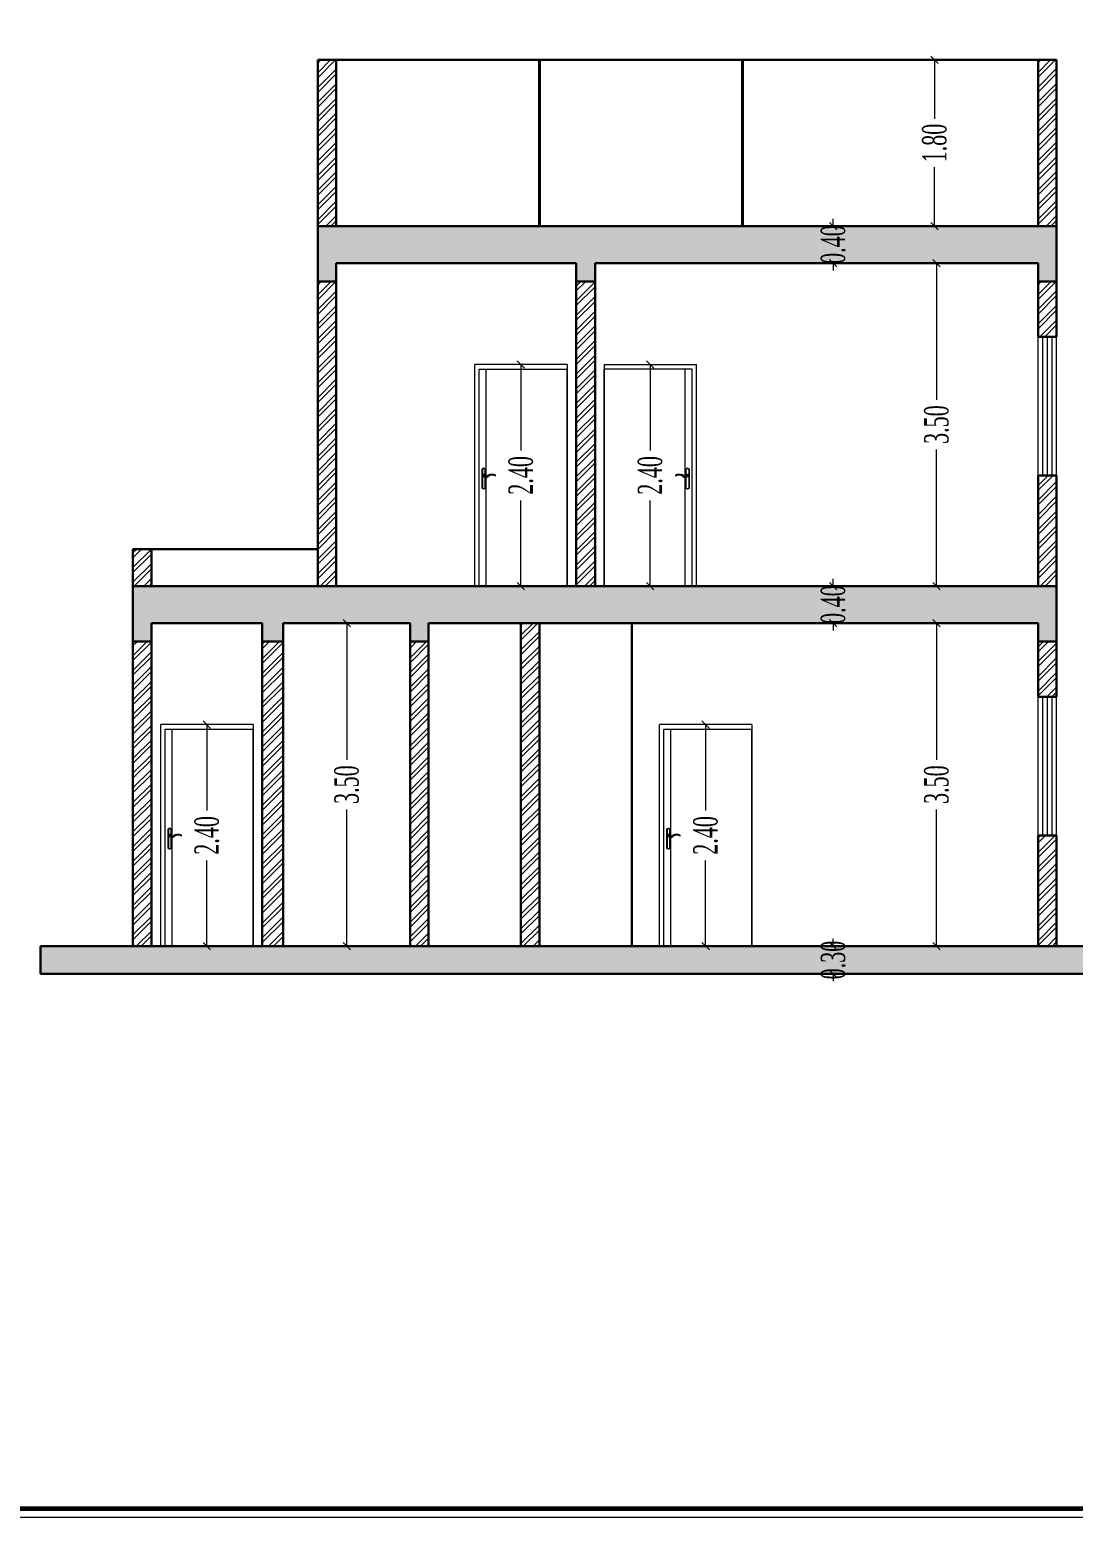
# Model space of a CAD drawing. Header units: inches. Extents: x -351 to 2582, y -266 to 144.
# Drawn here: x 258.08 to 269.38, y -74.34 to -58.23 of the extents above; entities that cross this region are included whole.
import ezdxf

# ---------------------------------------------------------------- set-up
doc = ezdxf.new("R2010")
doc.units = ezdxf.units.IN
doc.header["$MEASUREMENT"] = 0
for name, color, linetype, lineweight in [('A-DOOR-FRAM', 31, 'Continuous', 9), ('Dim Inside', 35, 'Continuous', 0), ('dimin', 170, 'Continuous', 0), ('Frame', 43, 'Continuous', 9), ('HACH', 8, 'Continuous', 5), ('Roof Wall', 30, 'Continuous', 40), ('WALLS', 7, 'Continuous', 30), ('WINDOW', 4, 'Continuous', 5)]:
    doc.layers.add(name, color=color, linetype=linetype, lineweight=lineweight)
doc.layers.add('LOGO', color=7, linetype='Continuous')
doc.styles.add('kamal 1', font='romantic.ttf', dxfattribs={"width": 0.6})
doc.dimstyles.new('kamal 1', dxfattribs={"dimscale": 0.8, "dimtxt": 0.33, "dimasz": 0.1, "dimexe": 0, "dimexo": 0, "dimgap": 0.09, "dimtad": 0, "dimzin": 0, "dimdsep": 46, "dimtxsty": 'kamal 1', "dimblk": 'OBLIQUE', "dimcen": 0.09, "dimclrd": 252, "dimclre": 8, "dimclrt": 7, "dimadec": 0, "dimazin": 0, "dimtfac": 1, "dimtix": 1, "dimtofl": 0, "dimtmove": 1, "dimatfit": 3, "dimldrblk": 'OBLIQUE', "dimfxl": 0.18, "dimtolj": 1, "dimtzin": 0, "dimlwd": -1, "dimarcsym": 0})

# ---------------------------------------------------------------- blocks, each defined once
blk = doc.blocks.new('A$C7E5B4212')
at = {"layer": 'LOGO', "const_width": 0.05}
blk.add_lwpolyline([(0.832, 0.832), (41.132, 0.832), (41.132, 29.382), (0.832, 29.382)], close=True, dxfattribs=at)
blk = doc.blocks.new('ttwttt')
at = {"layer": 'LOGO', "color": 240, "lineweight": -2}
blk.add_line((-0.13, -0.128), (52.884, -0.128), dxfattribs=at)
at = {"layer": 'LOGO', "xscale": 1.309217692210943, "yscale": 1.309217692210943, "zscale": 1.309217692210943}
blk.add_blockref('A$C7E5B4212', (-1.089, -1.089), dxfattribs=at)
blk = doc.blocks.new('_Oblique')
at = {"layer": 'dimin', "color": 0, "lineweight": -2}
blk.add_line((-0.5, -0.5), (0.5, 0.5), dxfattribs=at)
blk = doc.blocks.new('*D221')
at = {"layer": 'Defpoints', "color": 0, "transparency": 16777216}
for p in [(266.782, -68.157), (266.782, -68.157), (266.782, -68.457)]:
    blk.add_point(p, dxfattribs=at)
at = {"layer": 'Dim Inside', "color": 252, "transparency": 16777216}
for p, q in [((266.782, -68.157), (266.782, -68.077)), ((266.782, -68.457), (266.782, -68.537))]:
    blk.add_line(p, q, dxfattribs=at)
at = {"layer": 'Dim Inside', "color": 252, "transparency": 16777216, "xscale": 0.08000000000000002, "yscale": 0.08000000000000002, "zscale": 0.08000000000000002}
for p, rotation in [((266.782, -68.157), 270), ((266.782, -68.457), 90)]:
    blk.add_blockref('_Oblique', p, dxfattribs=dict(at, rotation=rotation))
at = {"layer": 'Dim Inside', "color": 7, "transparency": 16777216, "insert": (266.782, -68.307), "char_height": 0.264, "attachment_point": 5, "rotation": 90, "style": 'kamal 1'}
blk.add_mtext('\\A1;0.30', dxfattribs=at)
blk = doc.blocks.new('*D222')
at = {"layer": 'Defpoints', "color": 0, "transparency": 16777216}
for p in [(266.782, -64.257), (266.782, -64.257), (266.782, -64.657)]:
    blk.add_point(p, dxfattribs=at)
at = {"layer": 'Dim Inside', "color": 252, "transparency": 16777216}
for p, q in [((266.782, -64.257), (266.782, -64.177)), ((266.782, -64.657), (266.782, -64.737))]:
    blk.add_line(p, q, dxfattribs=at)
at = {"layer": 'Dim Inside', "color": 252, "transparency": 16777216, "xscale": 0.08000000000000002, "yscale": 0.08000000000000002, "zscale": 0.08000000000000002}
for p, rotation in [((266.782, -64.257), 270), ((266.782, -64.657), 90)]:
    blk.add_blockref('_Oblique', p, dxfattribs=dict(at, rotation=rotation))
at = {"layer": 'Dim Inside', "color": 7, "transparency": 16777216, "insert": (266.782, -64.457), "char_height": 0.264, "attachment_point": 5, "rotation": 90, "style": 'kamal 1'}
blk.add_mtext('\\A1;0.40', dxfattribs=at)
blk = doc.blocks.new('*D223')
at = {"layer": 'Defpoints', "color": 0, "transparency": 16777216}
for p in [(266.782, -60.357), (266.782, -60.357), (266.782, -60.757)]:
    blk.add_point(p, dxfattribs=at)
at = {"layer": 'Dim Inside', "color": 252, "transparency": 16777216}
for p, q in [((266.782, -60.357), (266.782, -60.277)), ((266.782, -60.757), (266.782, -60.837))]:
    blk.add_line(p, q, dxfattribs=at)
at = {"layer": 'Dim Inside', "color": 252, "transparency": 16777216, "xscale": 0.08000000000000002, "yscale": 0.08000000000000002, "zscale": 0.08000000000000002}
for p, rotation in [((266.782, -60.357), 270), ((266.782, -60.757), 90)]:
    blk.add_blockref('_Oblique', p, dxfattribs=dict(at, rotation=rotation))
at = {"layer": 'Dim Inside', "color": 7, "transparency": 16777216, "insert": (266.782, -60.557), "char_height": 0.264, "attachment_point": 5, "rotation": 90, "style": 'kamal 1'}
blk.add_mtext('\\A1;0.40', dxfattribs=at)
blk = doc.blocks.new('*D224')
at = {"layer": 'Defpoints', "color": 0, "transparency": 16777216}
for p in [(267.901, -64.657), (267.901, -64.657), (267.901, -68.157)]:
    blk.add_point(p, dxfattribs=at)
at = {"layer": 'Dim Inside', "color": 252, "transparency": 16777216}
for p, q in [((267.901, -64.657), (267.901, -66.138)), ((267.901, -68.157), (267.901, -66.676))]:
    blk.add_line(p, q, dxfattribs=at)
at = {"layer": 'Dim Inside', "color": 252, "transparency": 16777216, "xscale": 0.08000000000000002, "yscale": 0.08000000000000002, "zscale": 0.08000000000000002}
for p, rotation in [((267.901, -64.657), 90), ((267.901, -68.157), 270)]:
    blk.add_blockref('_Oblique', p, dxfattribs=dict(at, rotation=rotation))
at = {"layer": 'Dim Inside', "color": 7, "transparency": 16777216, "insert": (267.901, -66.407), "char_height": 0.264, "attachment_point": 5, "rotation": 90, "style": 'kamal 1'}
blk.add_mtext('\\A1;3.50', dxfattribs=at)
blk = doc.blocks.new('*D225')
at = {"layer": 'Defpoints', "color": 0, "transparency": 16777216}
for p in [(267.901, -60.757), (267.901, -60.757), (267.901, -64.257)]:
    blk.add_point(p, dxfattribs=at)
at = {"layer": 'Dim Inside', "color": 252, "transparency": 16777216}
for p, q in [((267.901, -60.757), (267.901, -62.238)), ((267.901, -64.257), (267.901, -62.776))]:
    blk.add_line(p, q, dxfattribs=at)
at = {"layer": 'Dim Inside', "color": 252, "transparency": 16777216, "xscale": 0.08000000000000002, "yscale": 0.08000000000000002, "zscale": 0.08000000000000002}
for p, rotation in [((267.901, -60.757), 90), ((267.901, -64.257), 270)]:
    blk.add_blockref('_Oblique', p, dxfattribs=dict(at, rotation=rotation))
at = {"layer": 'Dim Inside', "color": 7, "transparency": 16777216, "insert": (267.901, -62.507), "char_height": 0.264, "attachment_point": 5, "rotation": 90, "style": 'kamal 1'}
blk.add_mtext('\\A1;3.50', dxfattribs=at)
blk = doc.blocks.new('*D195')
at = {"layer": 'Defpoints', "color": 0, "transparency": 16777216}
for p in [(267.879, -58.557), (267.902, -58.557), (267.906, -60.357)]:
    blk.add_point(p, dxfattribs=at)
at = {"layer": 'Dim Inside', "color": 8, "lineweight": -2, "transparency": 16777216}
for p, q in [((267.902, -58.557), (267.879, -58.557)), ((267.906, -60.357), (267.879, -60.357))]:
    blk.add_line(p, q, dxfattribs=at)
at = {"layer": 'Dim Inside', "color": 252, "transparency": 16777216}
for p, q in [((267.879, -58.557), (267.879, -59.196)), ((267.879, -60.357), (267.879, -59.718))]:
    blk.add_line(p, q, dxfattribs=at)
at = {"layer": 'Dim Inside', "color": 252, "transparency": 16777216, "xscale": 0.08000000000000002, "yscale": 0.08000000000000002, "zscale": 0.08000000000000002}
for p, rotation in [((267.879, -58.557), 90), ((267.879, -60.357), 270)]:
    blk.add_blockref('_Oblique', p, dxfattribs=dict(at, rotation=rotation))
at = {"layer": 'Dim Inside', "color": 7, "transparency": 16777216, "insert": (267.879, -59.457), "char_height": 0.264, "attachment_point": 5, "rotation": 90, "style": 'kamal 1'}
blk.add_mtext('\\A1;1.80', dxfattribs=at)
blk = doc.blocks.new('*D226')
at = {"layer": 'Defpoints', "color": 0, "transparency": 16777216}
for p in [(264.801, -61.857), (264.801, -61.857), (264.801, -64.257)]:
    blk.add_point(p, dxfattribs=at)
at = {"layer": 'Dim Inside', "color": 252, "transparency": 16777216}
for p, q in [((264.801, -61.857), (264.801, -62.786)), ((264.801, -64.257), (264.801, -63.328))]:
    blk.add_line(p, q, dxfattribs=at)
at = {"layer": 'Dim Inside', "color": 252, "transparency": 16777216, "xscale": 0.08000000000000002, "yscale": 0.08000000000000002, "zscale": 0.08000000000000002}
for p, rotation in [((264.801, -61.857), 90), ((264.801, -64.257), 270)]:
    blk.add_blockref('_Oblique', p, dxfattribs=dict(at, rotation=rotation))
at = {"layer": 'Dim Inside', "color": 7, "transparency": 16777216, "insert": (264.801, -63.057), "char_height": 0.264, "attachment_point": 5, "rotation": 90, "style": 'kamal 1'}
blk.add_mtext('\\A1;2.40', dxfattribs=at)
blk = doc.blocks.new('*D227')
at = {"layer": 'Defpoints', "color": 0, "transparency": 16777216}
for p in [(263.401, -61.857), (263.401, -61.857), (263.401, -64.257)]:
    blk.add_point(p, dxfattribs=at)
at = {"layer": 'Dim Inside', "color": 252, "transparency": 16777216}
for p, q in [((263.401, -61.857), (263.401, -62.786)), ((263.401, -64.257), (263.401, -63.328))]:
    blk.add_line(p, q, dxfattribs=at)
at = {"layer": 'Dim Inside', "color": 252, "transparency": 16777216, "xscale": 0.08000000000000002, "yscale": 0.08000000000000002, "zscale": 0.08000000000000002}
for p, rotation in [((263.401, -61.857), 90), ((263.401, -64.257), 270)]:
    blk.add_blockref('_Oblique', p, dxfattribs=dict(at, rotation=rotation))
at = {"layer": 'Dim Inside', "color": 7, "transparency": 16777216, "insert": (263.401, -63.057), "char_height": 0.264, "attachment_point": 5, "rotation": 90, "style": 'kamal 1'}
blk.add_mtext('\\A1;2.40', dxfattribs=at)
blk = doc.blocks.new('*D228')
at = {"layer": 'Defpoints', "color": 0, "transparency": 16777216}
for p in [(265.401, -65.757), (265.401, -65.757), (265.401, -68.157)]:
    blk.add_point(p, dxfattribs=at)
at = {"layer": 'Dim Inside', "color": 252, "transparency": 16777216}
for p, q in [((265.401, -65.757), (265.401, -66.686)), ((265.401, -68.157), (265.401, -67.228))]:
    blk.add_line(p, q, dxfattribs=at)
at = {"layer": 'Dim Inside', "color": 252, "transparency": 16777216, "xscale": 0.08000000000000002, "yscale": 0.08000000000000002, "zscale": 0.08000000000000002}
for p, rotation in [((265.401, -65.757), 90), ((265.401, -68.157), 270)]:
    blk.add_blockref('_Oblique', p, dxfattribs=dict(at, rotation=rotation))
at = {"layer": 'Dim Inside', "color": 7, "transparency": 16777216, "insert": (265.401, -66.957), "char_height": 0.264, "attachment_point": 5, "rotation": 90, "style": 'kamal 1'}
blk.add_mtext('\\A1;2.40', dxfattribs=at)
blk = doc.blocks.new('*D229')
at = {"layer": 'Defpoints', "color": 0, "transparency": 16777216}
for p in [(260.001, -65.757), (260.001, -65.757), (260.001, -68.157)]:
    blk.add_point(p, dxfattribs=at)
at = {"layer": 'Dim Inside', "color": 252, "transparency": 16777216}
for p, q in [((260.001, -65.757), (260.001, -66.686)), ((260.001, -68.157), (260.001, -67.228))]:
    blk.add_line(p, q, dxfattribs=at)
at = {"layer": 'Dim Inside', "color": 252, "transparency": 16777216, "xscale": 0.08000000000000002, "yscale": 0.08000000000000002, "zscale": 0.08000000000000002}
for p, rotation in [((260.001, -65.757), 90), ((260.001, -68.157), 270)]:
    blk.add_blockref('_Oblique', p, dxfattribs=dict(at, rotation=rotation))
at = {"layer": 'Dim Inside', "color": 7, "transparency": 16777216, "insert": (260.001, -66.957), "char_height": 0.264, "attachment_point": 5, "rotation": 90, "style": 'kamal 1'}
blk.add_mtext('\\A1;2.40', dxfattribs=at)
blk = doc.blocks.new('*D230')
at = {"layer": 'Defpoints', "color": 0, "transparency": 16777216}
for p in [(261.499, -64.657), (261.515, -64.657), (261.499, -68.157)]:
    blk.add_point(p, dxfattribs=at)
at = {"layer": 'Dim Inside', "color": 8, "lineweight": -2, "transparency": 16777216}
for p, q in [((261.499, -64.657), (261.515, -64.657)), ((261.499, -68.157), (261.515, -68.157))]:
    blk.add_line(p, q, dxfattribs=at)
at = {"layer": 'Dim Inside', "color": 252, "transparency": 16777216}
for p, q in [((261.515, -64.657), (261.515, -66.138)), ((261.515, -68.157), (261.515, -66.676))]:
    blk.add_line(p, q, dxfattribs=at)
at = {"layer": 'Dim Inside', "color": 252, "transparency": 16777216, "xscale": 0.08000000000000002, "yscale": 0.08000000000000002, "zscale": 0.08000000000000002}
for p, rotation in [((261.515, -64.657), 90), ((261.515, -68.157), 270)]:
    blk.add_blockref('_Oblique', p, dxfattribs=dict(at, rotation=rotation))
at = {"layer": 'Dim Inside', "color": 7, "transparency": 16777216, "insert": (261.515, -66.407), "char_height": 0.264, "attachment_point": 5, "rotation": 90, "style": 'kamal 1'}
blk.add_mtext('\\A1;3.50', dxfattribs=at)

msp = doc.modelspace()

# ---------------------------------------------------------------- hatches: boundary and pattern name
at = {"layer": 'HACH', "true_color": 0x636466}
h = msp.add_hatch(dxfattribs=at)
h.set_pattern_fill('ANSI32', color=251, scale=0.3)
h.set_pattern_definition([(45, (-3.20681, -1.56479), (-0.079549513, 0.079549513), []), (45, (-3.15377, -1.56479), (-0.079549513, 0.079549513), [])])
h.paths.add_polyline_path([(261.201, -60.357), (261.401, -60.357), (261.401, -58.557), (261.201, -58.557)])
h.paths.add_polyline_path([(269.201, -58.557), (269.001, -58.557), (269.001, -60.357), (269.201, -60.357)])
at = {"layer": 'HACH'}
h = msp.add_hatch(dxfattribs=at)
h.set_pattern_fill('AR-CONC', color=8, scale=0.04)
h.set_pattern_definition([(50, (-3.2068, -1.5648), (0.28690407, -0.02510085), [0.03, -0.33]), (355, (-3.2068, -1.5648), (-0.05550053, 0.30087685), [0.024, -0.264]), (100.45144, (-3.1829, -1.56689), (0.23140354, 0.275776), [0.02549608, -0.28045684]), (46.1842, (-3.2068, -1.4848), (0.42689653, -0.0662077), [0.045, -0.495]), (96.63564, (-3.17123, -1.4903), (0.3738648, 0.38964744), [0.03824414, -0.4206855]), (351.18416, (-3.2068, -1.4848), (0.3738648, 0.38964744), [0.036, -0.396]), (21, (-3.1668, -1.5048), (0.23876282, -0.16104756), [0.03, -0.33]), (326, (-3.1668, -1.5048), (0.09732613, 0.29006002), [0.024, -0.264]), (71.45144, (-3.1469, -1.51821), (0.33608895, 0.12901246), [0.02549608, -0.28045684]), (37.5, (-3.20681, -1.56479), (0.004863942, 0.13315754), [0, -0.2608, 0, -0.268, 0, -0.265]), (7.5, (-3.2068, -1.5648), (0.105227815, 0.157764685), [0, -0.1528, 0, -0.2548, 0, -0.101]), (327.5, (-3.29601, -1.56479), (0.213528974, -0.00902195), [0, -0.1, 0, -0.312, 0, -0.414]), (317.5, (-3.336, -1.5648), (0.23327447, 0.04004199), [0, -0.13, 0, -0.2072, 0, -0.294])])
h.paths.add_polyline_path([(269.001, -60.757), (269.001, -60.957), (269.201, -60.957), (269.201, -60.357), (261.201, -60.357), (261.201, -60.957), (261.401, -60.957), (261.401, -60.757), (264.001, -60.757), (264.001, -60.957), (264.206, -60.957), (264.206, -60.757)])
h.paths.add_polyline_path([(269.001, -64.657), (269.001, -64.857), (269.201, -64.857), (269.201, -64.257), (259.201, -64.257), (259.201, -64.857), (259.401, -64.857), (259.401, -64.657), (260.601, -64.657), (260.601, -64.857), (260.828, -64.857), (260.828, -64.657), (262.201, -64.657), (262.201, -64.857), (262.401, -64.857), (262.401, -64.657)])
h.paths.add_polyline_path([(272.201, -68.157), (271.201, -68.157), (258.201, -68.157), (258.201, -68.457), (272.201, -68.457)])
h.paths.add_polyline_path([(267.065, -60.828), (267.065, -60.286), (266.496, -60.286), (266.496, -60.828)], flags=9)
h.paths.add_polyline_path([(267.065, -64.728), (267.065, -64.186), (266.496, -64.186), (266.496, -64.728)], flags=9)
h.paths.add_polyline_path([(267.065, -68.578), (267.065, -68.036), (266.496, -68.036), (266.496, -68.578)], flags=9)
at = {"layer": 'HACH', "true_color": 0x636466}
h = msp.add_hatch(dxfattribs=at)
h.set_pattern_fill('ANSI32', color=251, scale=0.3)
h.set_pattern_definition([(45, (259.39585, -64.02026), (-0.0795495, 0.0795495), []), (45, (259.44888, -64.02026), (-0.0795495, 0.0795495), [])])
h.paths.add_polyline_path([(259.401, -63.857), (259.201, -63.857), (259.201, -64.257), (259.401, -64.257)])
h.paths.add_polyline_path([(260.828, -64.857), (260.601, -64.857), (260.601, -68.157), (260.828, -68.157)])
h.paths.add_polyline_path([(259.401, -64.857), (259.201, -64.857), (259.201, -68.157), (259.401, -68.157)])
h.paths.add_polyline_path([(262.401, -64.857), (262.201, -64.857), (262.201, -68.157), (262.401, -68.157)])
h.paths.add_polyline_path([(263.601, -64.657), (263.401, -64.657), (263.401, -68.157), (263.601, -68.157)])
h.paths.add_polyline_path([(269.201, -64.857), (269.001, -64.857), (269.001, -65.457), (269.201, -65.457)])
h.paths.add_polyline_path([(269.201, -66.957), (269.001, -66.957), (269.001, -68.157), (269.201, -68.157)])
h.paths.add_polyline_path([(269.201, -60.957), (269.001, -60.957), (269.001, -61.557), (269.201, -61.557)])
h.paths.add_polyline_path([(269.201, -63.057), (269.001, -63.057), (269.001, -64.257), (269.201, -64.257)])
h.paths.add_polyline_path([(261.401, -60.957), (261.201, -60.957), (261.201, -64.257), (261.401, -64.257)])
h.paths.add_polyline_path([(264.206, -60.957), (264.001, -60.957), (264.001, -64.257), (264.206, -64.257)])

# ---------------------------------------------------------------- linework, layer by layer
at = {"layer": 'A-DOOR-FRAM'}
for p, q in [((263.901, -61.857), (262.901, -61.857)), ((262.901, -64.257), (262.901, -61.857)), ((263.901, -61.857), (263.901, -64.257)), ((264.301, -61.857), (265.301, -61.857)), ((264.301, -61.857), (264.301, -64.257)), ((265.301, -64.257), (265.301, -61.857)), ((262.949, -64.257), (262.949, -61.907)), ((262.949, -61.907), (263.901, -61.907)), ((263.024, -63.06), (263.024, -61.907)), ((263.901, -64.257), (263.901, -61.907)), ((264.301, -64.257), (264.301, -61.907)), ((265.254, -61.907), (264.301, -61.907)), ((265.179, -63.06), (265.179, -61.907)), ((265.254, -64.257), (265.254, -61.907)), ((262.981, -62.986), (262.981, -63.198)), ((262.981, -62.986), (262.984, -62.989)), ((262.981, -63.198), (262.981, -62.986)), ((262.984, -62.989), (262.984, -63.195)), ((263.016, -62.986), (263.013, -62.989)), ((263.013, -63.056), (263.013, -62.989)), ((263.016, -63.058), (263.016, -62.986)), ((263.016, -62.986), (263.016, -63.058)), ((265.187, -63.058), (265.187, -62.986)), ((265.187, -62.986), (265.187, -63.058)), ((265.187, -62.986), (265.19, -62.989)), ((265.19, -63.056), (265.19, -62.989)), ((265.222, -62.986), (265.218, -62.989)), ((265.218, -62.989), (265.218, -63.195)), ((265.222, -62.986), (265.222, -63.198)), ((265.222, -63.198), (265.222, -62.986)), ((262.998, -63.065), (262.997, -63.068)), ((263.01, -63.054), (263.007, -63.056)), ((263.013, -63.195), (263.013, -63.075)), ((263.016, -63.198), (263.016, -63.076)), ((263.016, -63.076), (263.016, -63.198)), ((263.024, -64.257), (263.024, -63.077)), ((263.041, -63.058), (263.042, -63.061)), ((263.047, -63.07), (263.045, -63.068)), ((263.122, -63.06), (263.123, -63.057)), ((263.124, -63.053), (263.123, -63.056)), ((265.078, -63.053), (265.079, -63.056)), ((265.081, -63.06), (265.08, -63.057)), ((265.155, -63.07), (265.157, -63.068)), ((265.162, -63.058), (265.161, -63.061)), ((265.179, -64.257), (265.179, -63.077)), ((265.187, -63.198), (265.187, -63.076)), ((265.187, -63.076), (265.187, -63.198)), ((265.19, -63.195), (265.19, -63.075)), ((265.193, -63.054), (265.196, -63.056)), ((265.204, -63.065), (265.205, -63.068)), ((262.981, -63.198), (262.984, -63.195)), ((263.016, -63.198), (263.013, -63.195)), ((265.187, -63.198), (265.19, -63.195)), ((265.222, -63.198), (265.218, -63.195)), ((262.901, -64.257), (263.901, -64.257)), ((265.301, -64.257), (264.301, -64.257)), ((260.501, -65.757), (259.501, -65.757)), ((259.501, -68.157), (259.501, -65.757)), ((259.549, -68.157), (259.549, -65.807)), ((259.549, -65.807), (260.501, -65.807)), ((259.624, -66.96), (259.624, -65.807)), ((260.501, -65.757), (260.501, -68.157)), ((260.501, -68.157), (260.501, -65.807)), ((265.901, -65.757), (264.901, -65.757)), ((264.901, -68.157), (264.901, -65.757)), ((264.949, -68.157), (264.949, -65.807)), ((264.949, -65.807), (265.901, -65.807)), ((265.024, -66.96), (265.024, -65.807)), ((265.901, -65.757), (265.901, -68.157)), ((265.901, -68.157), (265.901, -65.807)), ((259.581, -66.886), (259.581, -67.098)), ((259.581, -66.886), (259.584, -66.889)), ((259.581, -67.098), (259.581, -66.886)), ((259.584, -66.889), (259.584, -67.095)), ((259.598, -66.965), (259.597, -66.968)), ((259.61, -66.954), (259.607, -66.956)), ((259.616, -66.886), (259.613, -66.889)), ((259.613, -66.956), (259.613, -66.889)), ((259.613, -67.095), (259.613, -66.975)), ((259.616, -66.958), (259.616, -66.886)), ((259.616, -66.886), (259.616, -66.958)), ((259.616, -67.098), (259.616, -66.976)), ((259.616, -66.976), (259.616, -67.098)), ((259.624, -68.157), (259.624, -66.977)), ((259.641, -66.958), (259.642, -66.961)), ((259.647, -66.97), (259.645, -66.968)), ((259.722, -66.96), (259.723, -66.957)), ((259.724, -66.953), (259.723, -66.956)), ((264.981, -66.886), (264.981, -67.098)), ((264.981, -66.886), (264.984, -66.889)), ((264.981, -67.098), (264.981, -66.886)), ((264.984, -66.889), (264.984, -67.095)), ((264.998, -66.965), (264.997, -66.968)), ((265.01, -66.954), (265.007, -66.956)), ((265.016, -66.886), (265.013, -66.889)), ((265.013, -66.956), (265.013, -66.889)), ((265.013, -67.095), (265.013, -66.975)), ((265.016, -66.958), (265.016, -66.886)), ((265.016, -66.886), (265.016, -66.958)), ((265.016, -67.098), (265.016, -66.976)), ((265.016, -66.976), (265.016, -67.098)), ((265.024, -68.157), (265.024, -66.977)), ((265.041, -66.958), (265.042, -66.961)), ((265.047, -66.97), (265.045, -66.968)), ((265.122, -66.96), (265.123, -66.957)), ((265.124, -66.953), (265.123, -66.956)), ((259.581, -67.098), (259.584, -67.095)), ((259.616, -67.098), (259.613, -67.095)), ((264.981, -67.098), (264.984, -67.095)), ((265.016, -67.098), (265.013, -67.095)), ((259.501, -68.157), (260.501, -68.157)), ((264.901, -68.157), (265.901, -68.157))]:
    msp.add_line(p, q, dxfattribs=at)
for centre, radius, start, end in [((262.981, -62.97), 0.016, 270, 303.2038), ((262.981, -62.97), 0.0194, 280.0386, 303.2038), ((262.981, -62.97), 0.016, 284.7688, 288.4351), ((262.999, -62.996), 0.016, 90, 123.2038), ((262.999, -62.996), 0.016, 108.4351, 123.2038), ((262.999, -62.996), 0.0126, 90, 123.2038), ((262.999, -62.996), 0.016, 90, 106.6019), ((262.999, -62.996), 0.016, 73.151, 90), ((262.999, -62.996), 0.016, 56.7962, 90), ((262.999, -62.996), 0.0126, 56.7962, 90), ((262.999, -62.996), 0.016, 56.7962, 71.5649), ((263.016, -62.97), 0.0194, 236.7962, 259.9614), ((263.016, -62.97), 0.016, 236.7962, 270), ((263.016, -62.97), 0.016, 251.5649, 255.2312), ((265.187, -62.97), 0.016, 270, 303.2038), ((265.187, -62.97), 0.0194, 280.0386, 303.2038), ((265.187, -62.97), 0.016, 284.7688, 288.4351), ((265.204, -62.996), 0.016, 90, 123.2038), ((265.204, -62.996), 0.016, 108.4351, 123.2038), ((265.204, -62.996), 0.0126, 90, 123.2038), ((265.204, -62.996), 0.016, 90, 106.849), ((265.204, -62.996), 0.016, 73.3981, 90), ((265.204, -62.996), 0.016, 56.7962, 90), ((265.204, -62.996), 0.0126, 56.7962, 90), ((265.204, -62.996), 0.016, 56.7962, 71.5649), ((265.222, -62.97), 0.0194, 236.7962, 259.9614), ((265.222, -62.97), 0.016, 236.7962, 270), ((265.222, -62.97), 0.016, 251.5649, 255.2312), ((262.999, -63.057), 0.0115, 13.3162, 263.394), ((262.999, -63.057), 0.0115, 13.3162, 263.394), ((262.999, -63.057), 0.00833, 6.5593, 268.8771), ((263.023, -63.033), 0.0443, 233.6603, 272.9224), ((263.023, -63.033), 0.0443, 233.6603, 251.1291), ((263.023, -63.033), 0.0411, 232.4026, 272.9224), ((263.028, -63.031), 0.0329, 229.1262, 264.9654), ((263.028, -63.031), 0.0297, 231.2429, 264.9654), ((263.023, -63.033), 0.0443, 255.4535, 272.9224), ((263.028, -63.031), 0.0297, 246.2428, 249.9656), ((263.028, -63.031), 0.0329, 264.9654, 294.8502), ((263.028, -63.031), 0.0297, 264.9654, 294.5611), ((263.028, -63.031), 0.0297, 264.9654, 294.5611), ((263.023, -63.033), 0.0411, 272.9224, 302.2782), ((263.023, -63.033), 0.0443, 272.9224, 302.5948), ((263.023, -63.033), 0.0443, 272.9224, 302.5948), ((263.088, -63.139), 0.0934, 66.9312, 120.3463), ((263.088, -63.139), 0.0934, 104.3056, 120.3463), ((263.088, -63.139), 0.0902, 66.8352, 120.4447), ((263.092, -63.121), 0.071, 63.9656, 130.8373), ((263.092, -63.121), 0.0678, 63.7425, 131.0321), ((263.092, -63.121), 0.0678, 107.1284, 110.8245), ((263.088, -63.139), 0.0934, 87.6888, 99.5887), ((263.092, -63.121), 0.0678, 84.1058, 87.6446), ((263.088, -63.139), 0.0934, 66.9312, 82.9719), ((263.123, -63.057), 0.00399, 250.9038, 70.9038), ((263.123, -63.057), 0.00399, 250.9038, 70.9038), ((263.123, -63.057), 0.000811, 259.5199, 75.8031), ((265.08, -63.057), 0.00399, 109.0962, 289.0962), ((265.08, -63.057), 0.00399, 109.0962, 289.0962), ((265.115, -63.139), 0.0934, 59.6537, 113.0688), ((265.115, -63.139), 0.0934, 97.0281, 113.0688), ((265.115, -63.139), 0.0902, 59.5553, 113.1648), ((265.08, -63.057), 0.000811, 104.1969, 280.4801), ((265.111, -63.121), 0.071, 49.1627, 116.0344), ((265.111, -63.121), 0.0678, 48.9679, 116.2575), ((265.111, -63.121), 0.0678, 92.3554, 95.8942), ((265.115, -63.139), 0.0934, 80.4113, 92.3112), ((265.111, -63.121), 0.0678, 69.1755, 72.8716), ((265.115, -63.139), 0.0934, 59.6537, 75.6944), ((265.179, -63.033), 0.0443, 237.4052, 267.0776), ((265.179, -63.033), 0.0443, 237.4052, 267.0776), ((265.179, -63.033), 0.0411, 237.7218, 267.0776), ((265.174, -63.031), 0.0329, 245.1498, 275.0346), ((265.174, -63.031), 0.0297, 245.4389, 275.0346), ((265.174, -63.031), 0.0297, 245.4389, 275.0346), ((265.174, -63.031), 0.0297, 275.0346, 308.7571), ((265.174, -63.031), 0.0329, 275.0346, 310.8738), ((265.179, -63.033), 0.0411, 267.0776, 307.5974), ((265.179, -63.033), 0.0443, 267.0776, 306.3397), ((265.179, -63.033), 0.0443, 267.0776, 284.5465), ((265.174, -63.031), 0.0297, 290.0344, 293.7572), ((265.204, -63.057), 0.0115, 276.606, 166.6838), ((265.204, -63.057), 0.0115, 276.606, 166.6838), ((265.179, -63.033), 0.0443, 288.8709, 306.3397), ((265.204, -63.057), 0.00833, 271.1229, 173.4407), ((262.981, -63.214), 0.016, 56.7962, 90), ((262.981, -63.214), 0.0194, 56.7962, 79.9614), ((262.981, -63.214), 0.016, 71.5649, 75.2312), ((262.999, -63.187), 0.016, 236.7962, 251.5649), ((262.999, -63.187), 0.016, 236.7962, 270), ((262.999, -63.187), 0.0126, 236.7962, 270), ((262.999, -63.187), 0.016, 253.151, 270), ((262.999, -63.187), 0.0126, 270, 303.2038), ((262.999, -63.187), 0.016, 270, 303.2038), ((262.999, -63.187), 0.016, 270, 286.6019), ((262.999, -63.187), 0.016, 288.4351, 303.2038), ((263.016, -63.214), 0.0194, 100.0386, 123.2038), ((263.016, -63.214), 0.016, 90, 123.2038), ((263.016, -63.214), 0.016, 104.7688, 108.4351), ((265.187, -63.214), 0.016, 56.7962, 90), ((265.187, -63.214), 0.0194, 56.7962, 79.9614), ((265.187, -63.214), 0.016, 71.5649, 75.2312), ((265.204, -63.187), 0.016, 236.7962, 251.5649), ((265.204, -63.187), 0.016, 236.7962, 270), ((265.204, -63.187), 0.0126, 236.7962, 270), ((265.204, -63.187), 0.016, 253.3981, 270), ((265.204, -63.187), 0.0126, 270, 303.2038), ((265.204, -63.187), 0.016, 270, 303.2038), ((265.204, -63.187), 0.016, 270, 286.849), ((265.204, -63.187), 0.016, 288.4351, 303.2038), ((265.222, -63.214), 0.0194, 100.0386, 123.2038), ((265.222, -63.214), 0.016, 90, 123.2038), ((265.222, -63.214), 0.016, 104.7688, 108.4351), ((259.581, -66.87), 0.016, 270, 303.2038), ((259.581, -66.87), 0.0194, 280.0386, 303.2038), ((259.581, -66.87), 0.016, 284.7688, 288.4351), ((259.599, -66.957), 0.0115, 13.3162, 263.394), ((259.599, -66.957), 0.0115, 13.3162, 263.394), ((259.599, -66.896), 0.016, 90, 123.2038), ((259.599, -66.896), 0.016, 108.4351, 123.2038), ((259.599, -66.957), 0.00833, 6.5593, 268.8771), ((259.599, -66.896), 0.0126, 90, 123.2038), ((259.599, -66.896), 0.016, 90, 106.6019), ((259.623, -66.933), 0.0443, 233.6603, 272.9224), ((259.623, -66.933), 0.0443, 233.6603, 251.1291), ((259.623, -66.933), 0.0411, 232.4026, 272.9224), ((259.599, -66.896), 0.016, 73.151, 90), ((259.599, -66.896), 0.016, 56.7962, 90), ((259.599, -66.896), 0.0126, 56.7962, 90), ((259.599, -66.896), 0.016, 56.7962, 71.5649), ((259.616, -66.87), 0.0194, 236.7962, 259.9614), ((259.616, -66.87), 0.016, 236.7962, 270), ((259.628, -66.931), 0.0329, 229.1262, 264.9654), ((259.628, -66.931), 0.0297, 231.2429, 264.9654), ((259.616, -66.87), 0.016, 251.5649, 255.2312), ((259.623, -66.933), 0.0443, 255.4535, 272.9224), ((259.628, -66.931), 0.0297, 246.2428, 249.9656), ((259.628, -66.931), 0.0329, 264.9654, 294.8502), ((259.628, -66.931), 0.0297, 264.9654, 294.5611), ((259.628, -66.931), 0.0297, 264.9654, 294.5611), ((259.623, -66.933), 0.0411, 272.9224, 302.2782), ((259.623, -66.933), 0.0443, 272.9224, 302.5948), ((259.623, -66.933), 0.0443, 272.9224, 302.5948), ((259.688, -67.039), 0.0934, 66.9312, 120.3463), ((259.688, -67.039), 0.0934, 104.3056, 120.3463), ((259.688, -67.039), 0.0902, 66.8352, 120.4447), ((259.692, -67.021), 0.071, 63.9656, 130.8373), ((259.692, -67.021), 0.0678, 63.7425, 131.0321), ((259.692, -67.021), 0.0678, 107.1284, 110.8245), ((259.688, -67.039), 0.0934, 87.6888, 99.5887), ((259.692, -67.021), 0.0678, 84.1058, 87.6446), ((259.688, -67.039), 0.0934, 66.9312, 82.9719), ((259.723, -66.957), 0.00399, 250.9038, 70.9038), ((259.723, -66.957), 0.00399, 250.9038, 70.9038), ((259.723, -66.957), 0.000811, 259.5199, 75.8031), ((264.981, -66.87), 0.016, 270, 303.2038), ((264.981, -66.87), 0.0194, 280.0386, 303.2038), ((264.981, -66.87), 0.016, 284.7688, 288.4351), ((264.999, -66.957), 0.0115, 13.3162, 263.394), ((264.999, -66.957), 0.0115, 13.3162, 263.394), ((264.999, -66.896), 0.016, 90, 123.2038), ((264.999, -66.896), 0.016, 108.4351, 123.2038), ((264.999, -66.957), 0.00833, 6.5593, 268.8771), ((264.999, -66.896), 0.0126, 90, 123.2038), ((264.999, -66.896), 0.016, 90, 106.6019), ((265.023, -66.933), 0.0443, 233.6603, 272.9224), ((265.023, -66.933), 0.0443, 233.6603, 251.1291), ((265.023, -66.933), 0.0411, 232.4026, 272.9224), ((264.999, -66.896), 0.016, 73.151, 90), ((264.999, -66.896), 0.016, 56.7962, 90), ((264.999, -66.896), 0.0126, 56.7962, 90), ((264.999, -66.896), 0.016, 56.7962, 71.5649), ((265.016, -66.87), 0.0194, 236.7962, 259.9614), ((265.016, -66.87), 0.016, 236.7962, 270), ((265.028, -66.931), 0.0329, 229.1262, 264.9654), ((265.028, -66.931), 0.0297, 231.2429, 264.9654), ((265.016, -66.87), 0.016, 251.5649, 255.2312), ((265.023, -66.933), 0.0443, 255.4535, 272.9224), ((265.028, -66.931), 0.0297, 246.2428, 249.9656), ((265.028, -66.931), 0.0329, 264.9654, 294.8502), ((265.028, -66.931), 0.0297, 264.9654, 294.5611), ((265.028, -66.931), 0.0297, 264.9654, 294.5611), ((265.023, -66.933), 0.0411, 272.9224, 302.2782), ((265.023, -66.933), 0.0443, 272.9224, 302.5948), ((265.023, -66.933), 0.0443, 272.9224, 302.5948), ((265.088, -67.039), 0.0934, 66.9312, 120.3463), ((265.088, -67.039), 0.0934, 104.3056, 120.3463), ((265.088, -67.039), 0.0902, 66.8352, 120.4447), ((265.092, -67.021), 0.071, 63.9656, 130.8373), ((265.092, -67.021), 0.0678, 63.7425, 131.0321), ((265.092, -67.021), 0.0678, 107.1284, 110.8245), ((265.088, -67.039), 0.0934, 87.6888, 99.5887), ((265.092, -67.021), 0.0678, 84.1058, 87.6446), ((265.088, -67.039), 0.0934, 66.9312, 82.9719), ((265.123, -66.957), 0.00399, 250.9038, 70.9038), ((265.123, -66.957), 0.00399, 250.9038, 70.9038), ((265.123, -66.957), 0.000811, 259.5199, 75.8031), ((259.581, -67.114), 0.016, 56.7962, 90), ((259.581, -67.114), 0.0194, 56.7962, 79.9614), ((259.581, -67.114), 0.016, 71.5649, 75.2312), ((259.599, -67.087), 0.016, 236.7962, 251.5649), ((259.599, -67.087), 0.016, 236.7962, 270), ((259.599, -67.087), 0.0126, 236.7962, 270), ((259.599, -67.087), 0.016, 253.151, 270), ((259.599, -67.087), 0.0126, 270, 303.2038), ((259.599, -67.087), 0.016, 270, 303.2038), ((259.599, -67.087), 0.016, 270, 286.6019), ((259.599, -67.087), 0.016, 288.4351, 303.2038), ((259.616, -67.114), 0.0194, 100.0386, 123.2038), ((259.616, -67.114), 0.016, 90, 123.2038), ((259.616, -67.114), 0.016, 104.7688, 108.4351), ((264.981, -67.114), 0.016, 56.7962, 90), ((264.981, -67.114), 0.0194, 56.7962, 79.9614), ((264.981, -67.114), 0.016, 71.5649, 75.2312), ((264.999, -67.087), 0.016, 236.7962, 251.5649), ((264.999, -67.087), 0.016, 236.7962, 270), ((264.999, -67.087), 0.0126, 236.7962, 270), ((264.999, -67.087), 0.016, 253.151, 270), ((264.999, -67.087), 0.0126, 270, 303.2038), ((264.999, -67.087), 0.016, 270, 303.2038), ((264.999, -67.087), 0.016, 270, 286.6019), ((264.999, -67.087), 0.016, 288.4351, 303.2038), ((265.016, -67.114), 0.0194, 100.0386, 123.2038), ((265.016, -67.114), 0.016, 90, 123.2038), ((265.016, -67.114), 0.016, 104.7688, 108.4351)]:
    msp.add_arc(centre, radius, start, end, dxfattribs=at)
at = {"layer": 'Roof Wall'}
for p, q in [((263.601, -58.557), (263.601, -60.357)), ((265.801, -58.557), (265.801, -60.357))]:
    msp.add_line(p, q, dxfattribs=at)
at = {"layer": 'WALLS'}
for p, q in [((261.201, -58.557), (269.201, -58.557)), ((261.201, -60.357), (261.201, -58.557)), ((261.401, -60.357), (261.401, -58.557)), ((269.001, -60.357), (269.001, -58.557)), ((269.201, -60.357), (269.201, -58.557)), ((261.201, -64.257), (261.201, -60.357)), ((261.201, -60.357), (269.201, -60.357)), ((269.201, -61.557), (269.201, -60.357)), ((261.401, -64.257), (261.401, -60.757)), ((261.401, -60.757), (264.001, -60.757)), ((264.001, -64.257), (264.001, -60.757)), ((264.206, -64.257), (264.206, -60.757)), ((264.206, -60.757), (269.001, -60.757)), ((269.001, -61.557), (269.001, -60.757)), ((261.201, -60.957), (261.401, -60.957)), ((264.001, -60.957), (264.206, -60.957)), ((269.001, -60.957), (269.201, -60.957)), ((269.201, -61.557), (269.001, -61.557)), ((269.001, -64.257), (269.001, -63.057)), ((269.201, -63.057), (269.001, -63.057)), ((269.201, -64.257), (269.201, -63.057)), ((259.201, -68.157), (259.201, -63.857)), ((259.201, -63.857), (261.201, -63.857)), ((259.401, -64.257), (259.401, -63.857)), ((259.201, -64.257), (269.201, -64.257)), ((269.201, -65.457), (269.201, -64.257)), ((259.401, -68.157), (259.401, -64.657)), ((259.401, -64.657), (260.601, -64.657)), ((260.601, -68.157), (260.601, -64.657)), ((260.828, -68.157), (260.828, -64.657)), ((260.828, -64.657), (262.201, -64.657)), ((262.201, -68.157), (262.201, -64.657)), ((262.401, -68.157), (262.401, -64.657)), ((262.401, -64.657), (269.001, -64.657)), ((263.401, -64.657), (263.401, -68.157)), ((263.601, -64.657), (263.601, -68.157)), ((264.601, -64.657), (264.601, -68.157)), ((269.001, -65.457), (269.001, -64.657)), ((259.201, -64.857), (259.401, -64.857)), ((260.601, -64.857), (260.828, -64.857)), ((262.201, -64.857), (262.401, -64.857)), ((269.001, -64.857), (269.201, -64.857)), ((269.201, -65.457), (269.001, -65.457)), ((269.201, -66.957), (269.001, -66.957)), ((269.001, -68.157), (269.001, -66.957)), ((269.201, -68.157), (269.201, -66.957)), ((272.201, -68.157), (258.201, -68.157)), ((258.201, -68.457), (258.201, -68.157)), ((272.201, -68.457), (258.201, -68.457))]:
    msp.add_line(p, q, dxfattribs=at)
at = {"layer": 'WINDOW'}
for p, q in [((269.001, -63.057), (269.001, -61.557)), ((269.051, -63.057), (269.051, -61.557)), ((269.101, -63.057), (269.101, -61.557)), ((269.151, -63.057), (269.151, -61.557)), ((269.201, -63.057), (269.201, -61.557)), ((269.001, -66.957), (269.001, -65.457)), ((269.051, -66.957), (269.051, -65.457)), ((269.101, -66.957), (269.101, -65.457)), ((269.151, -66.957), (269.151, -65.457)), ((269.201, -66.957), (269.201, -65.457))]:
    msp.add_line(p, q, dxfattribs=at)

# ---------------------------------------------------------------- block references
at = {"layer": 'Frame', "xscale": 0.7264620046856759, "yscale": 0.7264620046856759, "zscale": 0.7264620046856759}
msp.add_blockref('ttwttt', (249.72, -74.25), dxfattribs=at)

# ---------------------------------------------------------------- dimensions: what is measured, and where the dimension line sits
at = {"layer": 'Dim Inside'}
for base, p1, p2, picture, middle in [((267.879, -58.557), (267.906, -60.357), (267.902, -58.557), '*D195', (267.879, -59.457)), ((266.782, -60.357), (266.782, -60.757), (266.782, -60.357), '*D223', (266.782, -60.557)), ((267.901, -60.757), (267.901, -64.257), (267.901, -60.757), '*D225', (267.901, -62.507)), ((263.401, -61.857), (263.401, -64.257), (263.401, -61.857), '*D227', (263.401, -63.057)), ((264.801, -61.857), (264.801, -64.257), (264.801, -61.857), '*D226', (264.801, -63.057)), ((266.782, -64.257), (266.782, -64.657), (266.782, -64.257), '*D222', (266.782, -64.457)), ((261.515, -64.657), (261.499, -68.157), (261.499, -64.657), '*D230', (261.515, -66.407)), ((267.901, -64.657), (267.901, -68.157), (267.901, -64.657), '*D224', (267.901, -66.407)), ((260.001, -65.757), (260.001, -68.157), (260.001, -65.757), '*D229', (260.001, -66.957)), ((265.401, -65.757), (265.401, -68.157), (265.401, -65.757), '*D228', (265.401, -66.957)), ((266.782, -68.157), (266.782, -68.457), (266.782, -68.157), '*D221', (266.782, -68.307))]:
    dim = msp.add_linear_dim(base=base, p1=p1, p2=p2, angle=90, dimstyle='kamal 1', dxfattribs=at)
    dim.commit()
    dim.dimension.update_dxf_attribs({"geometry": picture, "text_midpoint": middle})

doc.saveas('drawing.dxf')
